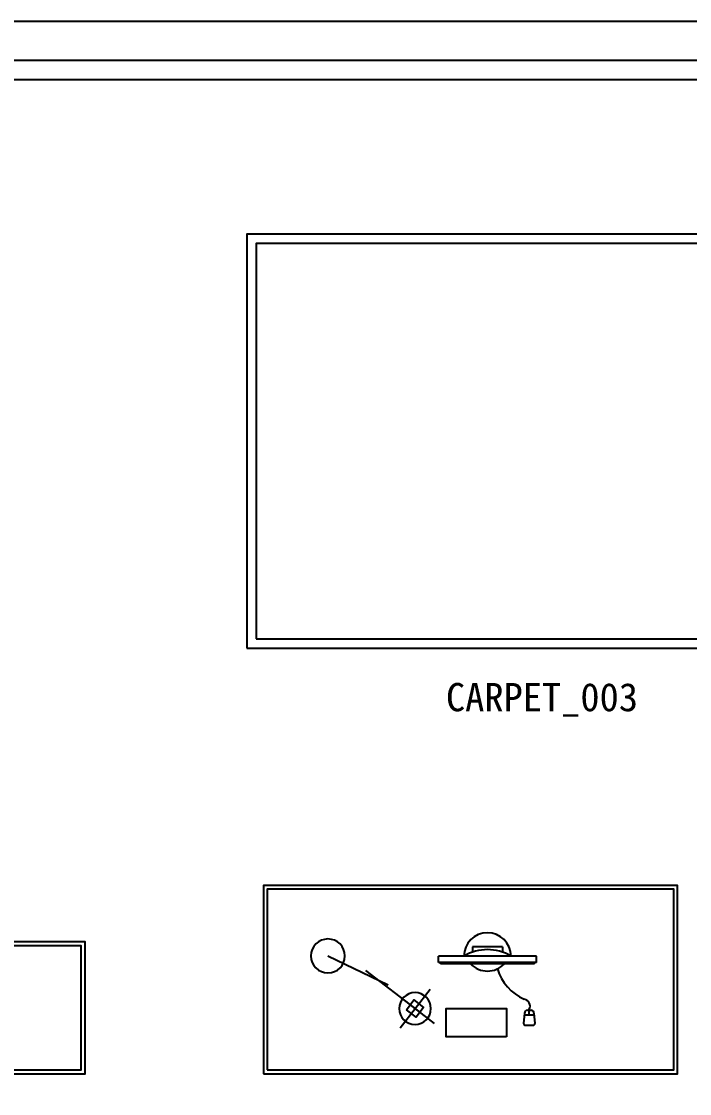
# Model space of a CAD drawing. Extents: x 422240 to 534325, y -8262 to 172635.
# Drawn here: x 474284 to 477833, y 97852 to 103550 of the extents above; entities that cross this region are included whole.
import ezdxf

# ---------------------------------------------------------------- set-up
doc = ezdxf.new("R2010")
doc.units = 0
doc.header["$LTSCALE"] = 1000
doc.header["$MEASUREMENT"] = 0
doc.layers.add('PM-家具', color=146, linetype='Continuous')
doc.styles.get("Standard").update_dxf_attribs({"font": 'gbenor.shx', "bigfont": 'gbcbig.shx'})

# ---------------------------------------------------------------- blocks, each defined once
blk = doc.blocks.new('书房摆放方案图例')
at = {"color": 251}
blk.add_line((80419.2, 2265.3), (65764.7, 2265.3), dxfattribs=at)
blk.add_line((80315.9, 2162), (65868.1, 2162))
blk.add_lwpolyline([(65528.4, -8203), (80625.9, -8203), (80625.9, 2472), (65528.4, 2472)], close=True)
blk = doc.blocks.new('电脑组合')
at = {"layer": 'PM-家具', "color": 251}
for p, q in [((-23371.3, 55179.3), (-23531.3, 55179.3)), ((-23531.3, 55179.3), (-23531.3, 55150.6)), ((-23371.3, 55179.3), (-23371.3, 55150.6)), ((-23711.3, 55095.1), (-23711.3, 55129.3)), ((-23191.3, 55129.3), (-23711.3, 55129.3)), ((-23191.3, 55095.1), (-23191.3, 55129.3)), ((-23191.3, 55095.1), (-23711.3, 55095.1)), ((-23701.3, 55088.1), (-23701.3, 55095.1)), ((-23201.3, 55088.1), (-23701.3, 55088.1)), ((-23201.3, 55088.1), (-23201.3, 55095.1)), ((-23254.5, 54826.9), (-23259.5, 54771.9)), ((-23254.5, 54826.9), (-23259.5, 54771.9)), ((-23255.4, 54816.9), (-23203.6, 54816.9)), ((-23255.4, 54816.9), (-23203.6, 54816.9)), ((-23239.5, 54841.9), (-23219.5, 54841.9)), ((-23239.5, 54841.9), (-23219.5, 54841.9)), ((-23232, 54841.9), (-23232, 54846.9)), ((-23232, 54846.9), (-23227, 54846.9)), ((-23232, 54841.9), (-23232, 54846.9)), ((-23232, 54846.9), (-23227, 54846.9)), ((-23229.5, 54816.9), (-23229.5, 54841.9)), ((-23229.5, 54816.9), (-23229.5, 54841.9)), ((-23227, 54841.9), (-23227, 54846.9)), ((-23227, 54841.9), (-23227, 54846.9)), ((-23204.5, 54826.9), (-23199.5, 54771.9)), ((-23204.5, 54826.9), (-23199.5, 54771.9)), ((-23249.5, 54761.9), (-23209.5, 54761.9)), ((-23249.5, 54761.9), (-23209.5, 54761.9))]:
    blk.add_line(p, q, dxfattribs=at)
blk.add_lwpolyline([(-23350.5, 54701.6), (-23670.5, 54701.6), (-23670.5, 54851.6), (-23350.5, 54851.6)], close=True, dxfattribs=at)
for centre, radius, start, end in [((-23451.3, 55129.3), 125, 360, 180), ((-23451.3, 54923.6), 240.7, 58.7155, 121.2845), ((-23451.3, 55175.1), 125, 224.107, 315.893), ((-23150, 55138.2), 260.3, 197.0854, 245.9402), ((-23150, 55138.2), 260.3, 197.0854, 245.9402), ((-23262, 54864.2), 36.8, 331.9847, 80.9006), ((-23262, 54864.2), 36.8, 331.9847, 80.9006), ((-23239.5, 54826.9), 15, 90, 180), ((-23239.5, 54826.9), 15, 90, 180), ((-23219.5, 54826.9), 15, 0, 90), ((-23219.5, 54826.9), 15, 0, 90), ((-23249.5, 54771.9), 10, 180, 270), ((-23249.5, 54771.9), 10, 180, 270), ((-23209.5, 54771.9), 10, 270, 0), ((-23209.5, 54771.9), 10, 270, 0)]:
    blk.add_arc(centre, radius, start, end, dxfattribs=at)
blk = doc.blocks.new('desklamp')
at = {"color": 251}
for p, q in [((-1924464.2, -2101437.3), (-1924464.2, -2101792.9)), ((-1924481.4, -2101650.3), (-1924407.5, -2101998.1)), ((-1924385.3, -2102102.4), (-1924439.4, -2101848.1)), ((-1924285.2, -2101948.2), (-1924539.5, -2102002.3))]:
    blk.add_line(p, q, dxfattribs=at)
blk.add_lwpolyline([(-1924387.3, -2101936.7), (-1924450.9, -2101950.2), (-1924437.4, -2102013.8), (-1924373.8, -2102000.3)], close=True, dxfattribs=at)
for centre, radius in [((-1924464.2, -2101437.3), 90.3), ((-1924412.3, -2101975.2), 84.7)]:
    blk.add_circle(centre, radius, dxfattribs=at)
blk = doc.blocks.new('2200书桌')
at = {"layer": 'PM-家具'}
blk.add_lwpolyline([(475451.3, 105118.3), (477651.3, 105118.3), (477651.3, 106118.3), (475451.3, 106118.3)], close=True, dxfattribs=at)
at = {"layer": 'PM-家具', "color": 251}
blk.add_lwpolyline([(475471.3, 105138.3), (477631.3, 105138.3), (477631.3, 106098.3), (475471.3, 106098.3)], close=True, dxfattribs=at)
at = {"layer": 'PM-家具', "color": 251, "xscale": -0.9999999999999999, "rotation": 64.36996794135159}
blk.add_blockref('desklamp', (-2251317.9, -720370.1, 0), dxfattribs=at)
at = {"layer": 'PM-家具', "color": 251}
blk.add_blockref('电脑组合', (500092.2, 50613.4), dxfattribs=at)

msp = doc.modelspace()

# ---------------------------------------------------------------- linework, layer by layer
at = {"layer": 'PM-家具'}
for points in [[(475481.5, 100219.7), (478681.5, 100219.7), (478681.5, 102419.7), (475481.5, 102419.7)], [(472821.8, 97957.8), (474621.8, 97957.8), (474621.8, 98657.8), (472821.8, 98657.8)]]:
    msp.add_lwpolyline(points, close=True, dxfattribs=at)
at = {"layer": 'PM-家具', "color": 251}
for points in [[(475531.5, 100269.7), (478631.5, 100269.7), (478631.5, 102369.7), (475531.5, 102369.7)], [(472841.8, 97977.8), (474601.8, 97977.8), (474601.8, 98637.8), (472841.8, 98637.8)]]:
    msp.add_lwpolyline(points, close=True, dxfattribs=at)

# ---------------------------------------------------------------- block references
msp.add_blockref('书房摆放方案图例', (401068.7, 101078.1))
at = {"layer": 'PM-家具'}
msp.add_blockref('2200书桌', (119, -7160.5), dxfattribs=at)

# ---------------------------------------------------------------- texts
at = {"insert": (476539.2, 100034.1), "char_height": 150, "attachment_point": 1}
msp.add_mtext_dynamic_manual_height_columns('{\\f@FangSong|b0|i0|c134|p49;CARPET_003}', width=1434.402, gutter_width=1750, heights=[0], dxfattribs=at)

doc.saveas('drawing.dxf')
